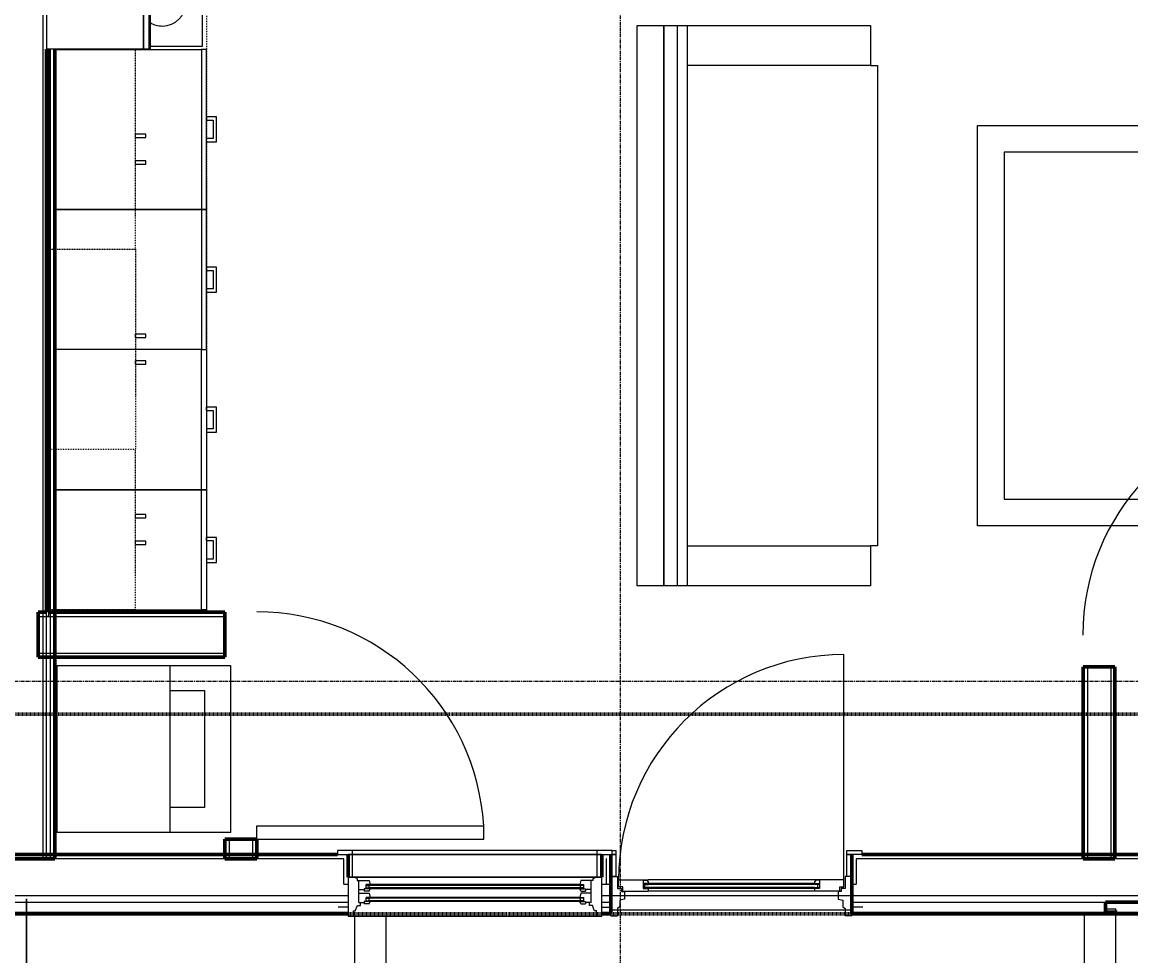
# Model space of a CAD drawing. Header units: inches. Extents: x -4217 to -1814, y 9706 to 12425.
# Drawn here: x -2916.9 to -2750.9, y 11241.1 to 11381 of the extents above; entities that cross this region are included whole.
import ezdxf

# ---------------------------------------------------------------- set-up
doc = ezdxf.new("R2010")
doc.units = ezdxf.units.IN
doc.header["$MEASUREMENT"] = 0
for name, pattern in [('Dash', [0.25, 0.125, -0.125]), ('Dash 1_16_', [0.125, 0.0625, -0.0625]), ('Grid Line 1_2_', [0.875, 0.5, -0.125, 0.125, -0.125])]:
    doc.linetypes.add(name, pattern=pattern)
for name, color, linetype, lineweight in [('A-ANNO-DIMS', 211, 'Continuous', 9), ('A-ANNO-DIMS-96', 211, 'Continuous', 9), ('A-DOOR-1', 250, 'Continuous', 9), ('A-DOOR-2', 90, 'Continuous', 20), ('A-DOOR-FRAM-1', 90, 'Continuous', 20), ('A-DOOR-FRAM-2', 250, 'Continuous', 9), ('A-DOOR-GLAZ-1', 250, 'Continuous', 9), ('A-FLOR-1', 50, 'Continuous', 13), ('A-FLOR-HRAL-2', 250, 'Continuous', 9), ('A-GLAZ-1', 250, 'Continuous', 9), ('A-GLAZ-2', 90, 'Continuous', 20), ('A-GLAZ-4', 10, 'Continuous', 50), ('A-WALL', 113, 'Continuous', 13), ('A-WALL-3', 10, 'Continuous', 50), ('A-WALL-4', 50, 'Continuous', 13), ('C-PROP-LINE-2', 91, 'Dash 1_16_', 50), ('I-FURN', 30, 'Continuous', 9), ('I-FURN-1', 250, 'Continuous', 9), ('I-WALL-3', 2, 'Continuous', 50), ('P-SANR-FIXT-2', 250, 'Continuous', 9), ('Q-CASE-3', 250, 'Continuous', 9), ('Q-CASE-4', 250, 'Dash', 9), ('Q-CASE-HDLN-1', 250, 'Dash', 9), ('Q-SPCQ-1', 250, 'Continuous', 9), ('S-GRID-1', 1, 'Grid Line 1_2_', 9)]:
    doc.layers.add(name, color=color, linetype=linetype, lineweight=lineweight)
doc.styles.add('Century Gothic', font='ufonts.com_century-gothic.ttf', dxfattribs={"height": 9})
doc.dimstyles.new('OD__1_8__Tol__', dxfattribs={"dimscale": 12, "dimtxt": 9.397514, "dimasz": 1, "dimexe": 0.75, "dimexo": 0.5, "dimgap": 0.125, "dimtad": 1, "dimdec": 3, "dimrnd": 0.125, "dimzin": 3, "dimdsep": 46, "dimlunit": 4, "dimtxsty": 'Century Gothic', "dimblk1": 'OBLIQUE', "dimblk2": 'OBLIQUE', "dimsah": 1, "dimcen": 0.09, "dimdle": 0.75, "dimazin": 0, "dimtfac": 1, "dimtdec": 4, "dimtix": 1, "dimtmove": 0, "dimatfit": 3, "dimfxl": 1, "dimtvp": 1, "dimtfill": 1, "dimfrac": 2, "dimtolj": 1, "dimtzin": 0, "dimarcsym": 2})

# ---------------------------------------------------------------- blocks, each defined once
blk = doc.blocks.new('DIMBLOCK6-FLOOR PLAN - 3RD FLOOR')
at = {"layer": 'A-ANNO-DIMS-96'}
for p, q in [((-3204.32, 11249.64), (-3204.32, 11113.58)), ((-3204.32, 11122.58), (-3204.32, 11249.64)), ((-2916.32, 11249.64), (-2916.32, 11113.58)), ((-2916.32, 11122.58), (-2916.32, 11249.64)), ((-3204.32, 11122.58), (-2916.32, 11122.58))]:
    blk.add_line(p, q, dxfattribs=at)
at = {"layer": 'A-ANNO-DIMS-96', "lineweight": 50}
for p, q in [((-3204.32, 11122.58), (-3198.32, 11128.58)), ((-2916.32, 11122.58), (-2910.32, 11128.58)), ((-3204.32, 11122.58), (-3210.32, 11116.58)), ((-2916.32, 11122.58), (-2922.32, 11116.58))]:
    blk.add_line(p, q, dxfattribs=at)
at = {"layer": 'A-ANNO-DIMS-96', "color": 0, "insert": (-3079.57, 11135.62), "char_height": 9, "width": 46.1821, "attachment_point": 1, "line_spacing_factor": 0.984502, "style": 'Century Gothic', "bg_fill": 3, "box_fill_scale": 1.25, "bg_fill_color": 256, "bg_fill_true_color": 13158600, "bg_fill_transparency": 0}
blk.add_mtext('24\' - 0"', dxfattribs=at)
blk = doc.blocks.new('_Oblique')
at = {"color": 0, "linetype": 'ByBlock', "lineweight": -2}
blk.add_line((-0.5, -0.5), (0.5, 0.5), dxfattribs=at)
blk = doc.blocks.new('DIMBLOCK7-FLOOR PLAN - 3RD FLOOR')
at = {"layer": 'A-ANNO-DIMS-96'}
for p, q in [((-2916.32, 11249.64), (-2916.32, 11113.58)), ((-2916.32, 11122.58), (-2916.32, 11249.64)), ((-2714.72, 11249.64), (-2714.72, 11113.58)), ((-2714.72, 11122.58), (-2714.72, 11249.64)), ((-2916.32, 11122.58), (-2714.72, 11122.58))]:
    blk.add_line(p, q, dxfattribs=at)
at = {"layer": 'A-ANNO-DIMS-96', "lineweight": 50}
for p, q in [((-2916.32, 11122.58), (-2910.32, 11128.58)), ((-2714.72, 11122.58), (-2708.72, 11128.58)), ((-2916.32, 11122.58), (-2922.32, 11116.58)), ((-2714.72, 11122.58), (-2720.72, 11116.58))]:
    blk.add_line(p, q, dxfattribs=at)
at = {"layer": 'A-ANNO-DIMS-96', "color": 0, "insert": (-2846.25, 11135.62), "char_height": 9, "width": 73.7481, "attachment_point": 1, "line_spacing_factor": 0.984502, "style": 'Century Gothic', "bg_fill": 3, "box_fill_scale": 1.25, "bg_fill_color": 256, "bg_fill_true_color": 13158600, "bg_fill_transparency": 0}
blk.add_mtext('16\' - 9 5/8"', dxfattribs=at)

msp = doc.modelspace()

# ---------------------------------------------------------------- linework, layer by layer
at = {"layer": 'A-DOOR-1'}
for centre, start, end in [((-2723.99952, 11289.13658), 93.365687, 180), ((-2881.82233, 11258.58149), 3.365687, 90)]:
    msp.add_arc(centre, 34.06659, start, end, dxfattribs=at)
at = {"layer": 'A-DOOR-2'}
for p, q in [((-2881.82233, 11260.58149), (-2847.8145, 11260.58149)), ((-2881.82233, 11258.58149), (-2881.82233, 11260.58149)), ((-2847.8145, 11258.58149), (-2847.8145, 11260.58149)), ((-2881.82233, 11258.58149), (-2847.8145, 11258.58149))]:
    msp.add_line(p, q, dxfattribs=at)
at = {"layer": 'A-DOOR-FRAM-2'}
for p, q in [((-2828.54952, 11256.8894), (-2828.03624, 11256.8894)), ((-2793.41124, 11256.8894), (-2791.16124, 11256.8894))]:
    msp.add_line(p, q, dxfattribs=at)
at = {"layer": 'A-GLAZ-1'}
msp.add_line((-2828.54952, 11256.8894), (-2869.69796, 11256.8894), dxfattribs=at)
at = {"layer": 'A-WALL'}
for p, q in [((-2913.82374, 11255.6394), (-2913.82374, 11641.2394)), ((-2913.32374, 11255.6394), (-2913.32374, 11376.9808)), ((-2912.69874, 11255.6394), (-2912.69874, 11376.9808))]:
    msp.add_line(p, q, dxfattribs=at)
at = {"layer": 'A-WALL-3'}
for p, q in [((-2913.32374, 11376.9808), (-2913.32374, 11292.58149)), ((-2912.94874, 11292.58149), (-2912.94874, 11376.9808)), ((-2913.32374, 11292.58149), (-2914.57374, 11292.58149)), ((-2914.57374, 11292.58149), (-2914.57374, 11285.83149)), ((-2886.57233, 11292.58149), (-2912.94874, 11292.58149)), ((-2886.57233, 11285.83149), (-2886.57233, 11292.58149)), ((-2914.57374, 11285.83149), (-2886.57233, 11285.83149)), ((-2753.24952, 11284.38658), (-2757.99952, 11284.38658)), ((-2881.82233, 11258.58149), (-2886.57233, 11258.58149))]:
    msp.add_line(p, q, dxfattribs=at)
at = {"layer": 'A-WALL-4'}
for p, q in [((-2914.57374, 11291.95649), (-2913.32374, 11291.95649)), ((-2913.32374, 11291.95649), (-2913.32374, 11292.58149)), ((-2913.32374, 11291.95649), (-2912.94874, 11291.95649)), ((-2912.94874, 11291.95649), (-2913.32374, 11291.95649)), ((-2912.94874, 11291.95649), (-2912.94874, 11292.58149)), ((-2912.94874, 11291.95649), (-2886.57233, 11291.95649)), ((-2914.57374, 11286.45649), (-2886.57233, 11286.45649))]:
    msp.add_line(p, q, dxfattribs=at)
at = {"layer": 'C-PROP-LINE-2'}
msp.add_line((-2099.26202, 11277.2894), (-3402.04874, 11277.2894), dxfattribs=at)
at = {"layer": 'I-FURN'}
for p, q in [((-2820.84874, 11380.51918), (-2820.84874, 11296.51918)), ((-2820.84874, 11380.51918), (-2817.34874, 11380.51918)), ((-2820.84874, 11296.51918), (-2820.84874, 11380.51918)), ((-2818.84874, 11380.51918), (-2818.84874, 11296.51918)), ((-2817.34874, 11380.51918), (-2789.84874, 11380.51918)), ((-2817.34874, 11380.51918), (-2817.34874, 11296.51918)), ((-2789.84874, 11380.51918), (-2789.84874, 11374.51918)), ((-2789.84874, 11374.51918), (-2817.34874, 11374.51918)), ((-2789.84874, 11374.51918), (-2788.84874, 11374.51918)), ((-2788.84874, 11374.51918), (-2788.84874, 11302.51918)), ((-2817.34874, 11302.51918), (-2789.84874, 11302.51918)), ((-2788.84874, 11302.51918), (-2789.84874, 11302.51918)), ((-2789.84874, 11302.51918), (-2789.84874, 11296.51918)), ((-2817.34874, 11296.51918), (-2820.84874, 11296.51918)), ((-2789.84874, 11296.51918), (-2817.34874, 11296.51918))]:
    msp.add_line(p, q, dxfattribs=at)
at = {"layer": 'I-FURN-1'}
for p, q in [((-2824.84874, 11380.51918), (-2820.84874, 11380.51918)), ((-2824.84874, 11296.51918), (-2824.84874, 11380.51918)), ((-2773.84874, 11365.51918), (-2743.84874, 11365.51918)), ((-2773.84874, 11305.51918), (-2773.84874, 11365.51918)), ((-2747.84874, 11361.51918), (-2769.84874, 11361.51918)), ((-2769.84874, 11361.51918), (-2769.84874, 11309.51918)), ((-2769.84874, 11309.51918), (-2747.84874, 11309.51918)), ((-2743.84874, 11305.51918), (-2773.84874, 11305.51918)), ((-2820.84874, 11296.51918), (-2824.84874, 11296.51918))]:
    msp.add_line(p, q, dxfattribs=at)
at = {"layer": 'I-WALL-3'}
for p, q in [((-2912.07374, 11255.6394), (-2912.07374, 11376.9808)), ((-2920.57374, 11255.6394), (-2912.07374, 11255.6394))]:
    msp.add_line(p, q, dxfattribs=at)
at = {"layer": 'P-SANR-FIXT-2'}
for p, q in [((-2911.73483, 11284.58149), (-2885.73483, 11284.58149)), ((-2911.73483, 11284.58149), (-2911.73483, 11259.58149)), ((-2894.82858, 11284.58149), (-2894.82858, 11259.58149)), ((-2885.73483, 11284.58149), (-2885.73483, 11259.58149)), ((-2894.82858, 11280.83149), (-2889.64108, 11280.83149)), ((-2889.64108, 11280.83149), (-2889.64108, 11263.33149)), ((-2889.64108, 11263.33149), (-2894.82858, 11263.33149)), ((-2885.73483, 11259.58149), (-2911.73483, 11259.58149))]:
    msp.add_line(p, q, dxfattribs=at)
at = {"layer": 'Q-CASE-3'}
for p, q in [((-2913.32374, 11406.86269), (-2913.32374, 11376.9808)), ((-2898.83555, 11406.86269), (-2898.83555, 11376.9808)), ((-2898.71744, 11376.9808), (-2898.71744, 11406.86269)), ((-2897.93004, 11376.9808), (-2897.93004, 11406.86269)), ((-2897.7244, 11376.9808), (-2897.7244, 11406.86269)), ((-2898.83555, 11376.9808), (-2913.32374, 11376.9808)), ((-2912.07374, 11376.92519), (-2890.07374, 11376.92519)), ((-2897.93004, 11376.9808), (-2898.71744, 11376.9808)), ((-2897.7244, 11376.9808), (-2897.93004, 11376.9808)), ((-2889.32374, 11376.92519), (-2890.07374, 11376.92519)), ((-2890.07374, 11376.92519), (-2890.07374, 11352.92519)), ((-2889.32374, 11352.92519), (-2889.32374, 11376.92519)), ((-2887.82374, 11366.80019), (-2889.32374, 11366.80019)), ((-2889.32374, 11366.80019), (-2889.32374, 11366.30081)), ((-2889.32374, 11366.30081), (-2888.32311, 11366.30081)), ((-2888.32311, 11366.30081), (-2888.32311, 11363.54956)), ((-2887.82374, 11363.05019), (-2887.82374, 11366.80019)), ((-2899.94874, 11363.7308), (-2899.94874, 11364.21924)), ((-2898.44948, 11364.21924), (-2899.94874, 11364.21924)), ((-2899.94874, 11363.7308), (-2898.44948, 11363.7308)), ((-2898.44948, 11363.7308), (-2898.44948, 11364.21924)), ((-2889.32374, 11363.05019), (-2889.32374, 11363.54956)), ((-2888.32311, 11363.54956), (-2889.32374, 11363.54956)), ((-2889.32374, 11363.05019), (-2887.82374, 11363.05019)), ((-2899.94874, 11359.7308), (-2899.94874, 11360.21924)), ((-2898.44948, 11360.21924), (-2899.94874, 11360.21924)), ((-2899.94874, 11359.7308), (-2898.44948, 11359.7308)), ((-2898.44948, 11359.7308), (-2898.44948, 11360.21924)), ((-2890.07374, 11352.92519), (-2912.07374, 11352.92519)), ((-2912.07374, 11352.92519), (-2890.07374, 11352.92519)), ((-2890.07374, 11352.92519), (-2889.32374, 11352.92519)), ((-2889.32374, 11352.92519), (-2890.07374, 11352.92519)), ((-2890.07374, 11352.92519), (-2890.07374, 11331.92519)), ((-2889.32374, 11331.92519), (-2889.32374, 11352.92519)), ((-2887.82374, 11344.30019), (-2889.32374, 11344.30019)), ((-2889.32374, 11344.30019), (-2889.32374, 11343.80081)), ((-2889.32374, 11343.80081), (-2888.32311, 11343.80081)), ((-2888.32311, 11343.80081), (-2888.32311, 11341.04956)), ((-2887.82374, 11340.55019), (-2887.82374, 11344.30019)), ((-2889.32374, 11340.55019), (-2889.32374, 11341.04956)), ((-2888.32311, 11341.04956), (-2889.32374, 11341.04956)), ((-2889.32374, 11340.55019), (-2887.82374, 11340.55019)), ((-2899.94874, 11333.74235), (-2899.94874, 11334.2308)), ((-2898.44948, 11334.2308), (-2899.94874, 11334.2308)), ((-2899.94874, 11333.74235), (-2898.44948, 11333.74235)), ((-2898.44948, 11333.74235), (-2898.44948, 11334.2308)), ((-2890.07374, 11331.92519), (-2912.07374, 11331.92519)), ((-2890.07374, 11331.92519), (-2912.07374, 11331.92519)), ((-2890.07374, 11331.92519), (-2889.32374, 11331.92519)), ((-2890.07374, 11331.92519), (-2889.32374, 11331.92519)), ((-2890.07374, 11310.92519), (-2890.07374, 11331.92519)), ((-2889.32374, 11331.92519), (-2889.32374, 11310.92519)), ((-2899.94874, 11329.74235), (-2899.94874, 11330.2308)), ((-2898.44948, 11330.2308), (-2899.94874, 11330.2308)), ((-2899.94874, 11329.74235), (-2898.44948, 11329.74235)), ((-2898.44948, 11329.74235), (-2898.44948, 11330.2308)), ((-2889.32374, 11322.80081), (-2889.32374, 11323.30019)), ((-2887.82374, 11323.30019), (-2889.32374, 11323.30019)), ((-2889.32374, 11322.80081), (-2888.32311, 11322.80081)), ((-2888.32311, 11322.80081), (-2888.32311, 11320.04956)), ((-2887.82374, 11319.55019), (-2887.82374, 11323.30019)), ((-2889.32374, 11320.04956), (-2889.32374, 11319.55019)), ((-2888.32311, 11320.04956), (-2889.32374, 11320.04956)), ((-2889.32374, 11319.55019), (-2887.82374, 11319.55019)), ((-2912.07374, 11310.92519), (-2890.07374, 11310.92519)), ((-2890.07374, 11310.92519), (-2912.07374, 11310.92519)), ((-2889.32374, 11310.92519), (-2890.07374, 11310.92519)), ((-2890.07374, 11310.92519), (-2889.32374, 11310.92519)), ((-2890.07374, 11292.92519), (-2890.07374, 11310.92519)), ((-2889.32374, 11310.92519), (-2889.32374, 11292.92519)), ((-2899.94874, 11306.7308), (-2899.94874, 11307.21924)), ((-2898.44948, 11307.21924), (-2899.94874, 11307.21924)), ((-2899.94874, 11306.7308), (-2898.44948, 11306.7308)), ((-2898.44948, 11306.7308), (-2898.44948, 11307.21924)), ((-2899.94874, 11302.7308), (-2899.94874, 11303.21924)), ((-2898.44948, 11303.21924), (-2899.94874, 11303.21924)), ((-2898.44948, 11302.7308), (-2898.44948, 11303.21924)), ((-2889.32374, 11303.30081), (-2889.32374, 11303.80019)), ((-2887.82374, 11303.80019), (-2889.32374, 11303.80019)), ((-2889.32374, 11303.30081), (-2888.32311, 11303.30081)), ((-2888.32311, 11303.30081), (-2888.32311, 11300.54956)), ((-2887.82374, 11300.05019), (-2887.82374, 11303.80019)), ((-2899.94874, 11302.7308), (-2898.44948, 11302.7308)), ((-2889.32374, 11300.54956), (-2889.32374, 11300.05019)), ((-2888.32311, 11300.54956), (-2889.32374, 11300.54956)), ((-2889.32374, 11300.05019), (-2887.82374, 11300.05019)), ((-2912.07374, 11292.92519), (-2890.07374, 11292.92519)), ((-2889.32374, 11292.92519), (-2890.07374, 11292.92519))]:
    msp.add_line(p, q, dxfattribs=at)
at = {"layer": 'Q-CASE-4'}
for p, q in [((-2899.94874, 11376.9808), (-2912.94874, 11376.9808)), ((-2912.94874, 11376.9808), (-2912.94874, 11346.9808)), ((-2899.94874, 11346.9808), (-2899.94874, 11376.9808)), ((-2912.94874, 11346.9808), (-2899.94874, 11346.9808)), ((-2912.94874, 11316.9808), (-2912.94874, 11346.9808)), ((-2912.94874, 11346.9808), (-2899.94874, 11346.9808)), ((-2899.94874, 11346.9808), (-2899.94874, 11316.9808)), ((-2899.94874, 11316.9808), (-2912.94874, 11316.9808)), ((-2899.94874, 11316.9808), (-2912.94874, 11316.9808)), ((-2912.94874, 11316.9808), (-2912.94874, 11292.9808)), ((-2899.94874, 11292.9808), (-2899.94874, 11316.9808)), ((-2912.94874, 11292.9808), (-2899.94874, 11292.9808))]:
    msp.add_line(p, q, dxfattribs=at)
at = {"layer": 'Q-CASE-HDLN-1'}
msp.add_line((-2889.32374, 11422.92519), (-2889.32374, 11292.58149), dxfattribs=at)
at = {"layer": 'Q-SPCQ-1'}
for p, q in [((-2889.94874, 11377.42519), (-2889.94874, 11407.42519)), ((-2898.83555, 11377.42519), (-2898.71744, 11377.42519)), ((-2897.7246, 11377.42519), (-2889.94874, 11377.42519))]:
    msp.add_line(p, q, dxfattribs=at)
for start, end in [(270, 90), (238.8184888, 270)]:
    msp.add_arc((-2895.94874, 11383.92519), 3.5, start, end, dxfattribs=at)
at = {"layer": 'S-GRID-1'}
msp.add_line((-1814.20638, 11282.1894), (-4168.71446, 11282.1894), dxfattribs=at)

# ---------------------------------------------------------------- next in the draw order: dimensions: what is measured, and where the dimension line sits
at = {"layer": 'A-ANNO-DIMS'}
dim = msp.add_linear_dim(base=(-2916.32374, 11122.57926), p1=(-3204.32374, 11255.6394), p2=(-2916.32374, 11255.6394), dimstyle='OD__1_8__Tol__', override={"dimpost": '<>', "dimfxl": 288}, dxfattribs=at)
dim.commit()
dim.dimension.update_dxf_attribs({"geometry": 'DIMBLOCK6-FLOOR PLAN - 3RD FLOOR', "text_midpoint": (-3060.32374, 11128.80564)})

# ---------------------------------------------------------------- next in the draw order: dimensions: what is measured, and where the dimension line sits
dim = msp.add_linear_dim(base=(-2714.72374, 11122.57926), p1=(-2916.32374, 11255.6394), p2=(-2714.72374, 11255.6394), dimstyle='OD__1_8__Tol__', override={"dimpost": '<>', "dimfxl": 201.6}, dxfattribs=at)
dim.commit()
dim.dimension.update_dxf_attribs({"geometry": 'DIMBLOCK7-FLOOR PLAN - 3RD FLOOR', "text_midpoint": (-2815.52374, 11129.30428)})

# ---------------------------------------------------------------- next in the draw order: linework, layer by layer
at = {"layer": 'A-DOOR-1'}
msp.add_line((-2793.84874, 11252.48315), (-2793.84874, 11286.23315), dxfattribs=at)
msp.add_arc((-2793.84874, 11252.48315), 33.75, 90, 180, dxfattribs=at)
at = {"layer": 'A-DOOR-2'}
for p, q in [((-2827.59874, 11251.4209), (-2827.59874, 11252.48315)), ((-2827.59874, 11252.48315), (-2823.16124, 11252.48315)), ((-2826.98238, 11251.41014), (-2827.59874, 11251.4209)), ((-2826.98238, 11250.76465), (-2826.98238, 11251.41014)), ((-2823.91124, 11252.48315), (-2823.91124, 11251.1709)), ((-2823.91124, 11252.48315), (-2823.91124, 11252.4209)), ((-2823.91124, 11252.4209), (-2823.39727, 11252.4209)), ((-2823.16124, 11251.9209), (-2823.91124, 11251.9209)), ((-2823.39727, 11252.4209), (-2823.19224, 11252.1689)), ((-2823.19224, 11252.1689), (-2823.16124, 11251.9829)), ((-2798.28624, 11252.48315), (-2823.16124, 11252.48315)), ((-2823.16124, 11251.9829), (-2823.16124, 11251.9209)), ((-2793.84874, 11252.48315), (-2798.28624, 11252.48315)), ((-2798.25524, 11252.1689), (-2798.28624, 11251.9829)), ((-2798.28624, 11251.9829), (-2798.28624, 11251.9209)), ((-2798.28624, 11251.9209), (-2797.53624, 11251.9209)), ((-2798.05021, 11252.4209), (-2798.25524, 11252.1689)), ((-2797.53624, 11252.4209), (-2798.05021, 11252.4209)), ((-2797.53624, 11252.48315), (-2797.53624, 11251.1709)), ((-2797.53624, 11252.48315), (-2797.53624, 11252.4209)), ((-2794.46509, 11251.41014), (-2793.84874, 11251.4209)), ((-2794.46509, 11250.76465), (-2794.46509, 11251.41014)), ((-2793.84874, 11251.4209), (-2793.84874, 11252.48315)), ((-2826.98238, 11250.76465), (-2823.16124, 11250.76465)), ((-2823.91124, 11251.1709), (-2823.16124, 11251.1709)), ((-2823.16124, 11251.0769), (-2823.19158, 11250.76465)), ((-2823.16124, 11251.1709), (-2823.16124, 11251.0769)), ((-2798.28624, 11250.7644), (-2823.16124, 11250.7644)), ((-2798.28624, 11251.1709), (-2798.28624, 11251.0769)), ((-2797.53624, 11251.1709), (-2798.28624, 11251.1709)), ((-2798.28624, 11251.0769), (-2798.25589, 11250.76465)), ((-2794.46509, 11250.76465), (-2798.28624, 11250.76465))]:
    msp.add_line(p, q, dxfattribs=at)
at = {"layer": 'A-DOOR-FRAM-1'}
for p, q in [((-2828.78624, 11247.0769), (-2828.78624, 11252.9519)), ((-2828.41124, 11252.9519), (-2828.78624, 11252.9519)), ((-2828.78624, 11252.9519), (-2827.75499, 11252.9519)), ((-2827.75499, 11252.9519), (-2827.75499, 11251.1699)), ((-2793.69249, 11252.9519), (-2793.69249, 11251.1699)), ((-2792.66124, 11252.9519), (-2793.69249, 11252.9519)), ((-2792.66124, 11247.0769), (-2792.66124, 11252.9519)), ((-2827.75499, 11251.1699), (-2827.17624, 11251.1699)), ((-2827.17624, 11251.1699), (-2827.17624, 11250.7329)), ((-2827.17624, 11250.7329), (-2826.72374, 11250.7329)), ((-2826.72374, 11250.7329), (-2826.72374, 11249.59557)), ((-2794.27124, 11250.7329), (-2794.72374, 11250.7329)), ((-2794.72374, 11250.7329), (-2794.72374, 11249.59557)), ((-2794.27124, 11251.1699), (-2794.27124, 11250.7329)), ((-2793.69249, 11251.1699), (-2794.27124, 11251.1699)), ((-2830.11202, 11248.3894), (-2828.78624, 11248.3894)), ((-2827.41124, 11248.43924), (-2827.75499, 11248.19854)), ((-2827.75499, 11248.19854), (-2827.75499, 11247.0769)), ((-2826.72374, 11249.59557), (-2827.41124, 11249.44039)), ((-2827.41124, 11249.44039), (-2827.41124, 11248.43924)), ((-2794.72374, 11249.59557), (-2794.03624, 11249.44039)), ((-2794.03624, 11249.44039), (-2794.03624, 11248.43924)), ((-2794.03624, 11248.43924), (-2793.69249, 11248.19854)), ((-2793.69249, 11248.19854), (-2793.69249, 11247.0769)), ((-2791.03624, 11248.3894), (-2792.66124, 11248.3894)), ((-2828.78624, 11247.0769), (-2827.75499, 11247.0769)), ((-2792.66124, 11247.0769), (-2793.69249, 11247.0769))]:
    msp.add_line(p, q, dxfattribs=at)
at = {"layer": 'A-DOOR-FRAM-2'}
for p, q in [((-2828.03624, 11256.8894), (-2828.03624, 11256.2644)), ((-2793.41124, 11256.2644), (-2793.41124, 11256.8894)), ((-2791.16124, 11256.8894), (-2791.16124, 11256.2644)), ((-2828.66124, 11252.9519), (-2828.66124, 11256.2644)), ((-2828.54952, 11256.2644), (-2828.03624, 11256.2644)), ((-2828.03624, 11256.2644), (-2828.54952, 11256.2644)), ((-2828.03624, 11256.2644), (-2828.03624, 11252.9519)), ((-2793.41124, 11256.2644), (-2792.78624, 11256.2644)), ((-2793.41124, 11252.9519), (-2793.41124, 11256.2644)), ((-2791.16124, 11256.2644), (-2793.41124, 11256.2644)), ((-2792.78624, 11256.2644), (-2792.78624, 11252.9519)), ((-2828.03624, 11252.9519), (-2828.66124, 11252.9519)), ((-2792.78624, 11252.9519), (-2793.41124, 11252.9519))]:
    msp.add_line(p, q, dxfattribs=at)
at = {"layer": 'A-DOOR-GLAZ-1'}
for p, q in [((-2823.91124, 11251.7644), (-2823.16124, 11251.7644)), ((-2823.70124, 11251.3269), (-2823.70124, 11251.7644)), ((-2798.28624, 11251.92065), (-2823.16124, 11251.92065)), ((-2798.28624, 11251.7644), (-2823.16124, 11251.7644)), ((-2797.53624, 11251.7644), (-2798.28624, 11251.7644)), ((-2797.74624, 11251.3269), (-2797.74624, 11251.7644)), ((-2823.16124, 11251.3269), (-2823.91124, 11251.3269)), ((-2798.28624, 11251.3269), (-2823.16124, 11251.3269)), ((-2798.28624, 11251.17065), (-2823.16124, 11251.17065)), ((-2798.28624, 11251.3269), (-2797.53624, 11251.3269))]:
    msp.add_line(p, q, dxfattribs=at)
at = {"layer": 'A-FLOR-1'}
for p, q in [((-2828.78624, 11250.1394), (-2792.66124, 11250.1394)), ((-2792.66124, 11247.9519), (-2828.78624, 11247.9519))]:
    msp.add_line(p, q, dxfattribs=at)
at = {"layer": 'A-FLOR-HRAL-2'}
for p, q in [((-2754.68546, 11248.1394), (-2753.59618, 11248.1394)), ((-2753.59618, 11248.1394), (-2753.12374, 11248.1394)), ((-2753.12374, 11247.6394), (-2753.12374, 11248.1394)), ((-2867.17315, 11247.0144), (-2867.17315, 11182.52719)), ((-2862.44874, 11187.2516), (-2862.44874, 11247.0144)), ((-2757.84815, 11247.3894), (-2757.84815, 11187.2516)), ((-2753.12374, 11182.52719), (-2753.12374, 11247.3894))]:
    msp.add_line(p, q, dxfattribs=at)
at = {"layer": 'A-GLAZ-1'}
for p, q in [((-2869.69796, 11256.8894), (-2869.69796, 11256.2644)), ((-2867.44796, 11256.2644), (-2867.44796, 11256.8894)), ((-2830.79952, 11256.2644), (-2830.79952, 11256.8894)), ((-2828.54952, 11256.2644), (-2828.54952, 11256.8894)), ((-2869.69796, 11256.2644), (-2828.54952, 11256.2644)), ((-2830.17452, 11256.2644), (-2868.07296, 11256.2644)), ((-2868.07296, 11256.2644), (-2868.07296, 11252.8894)), ((-2867.44796, 11252.8894), (-2867.44796, 11256.2644)), ((-2830.79952, 11252.8894), (-2830.79952, 11256.2644)), ((-2830.17452, 11252.8894), (-2830.17452, 11256.2644)), ((-2868.07296, 11252.8894), (-2830.17452, 11252.8894)), ((-2865.41671, 11251.6394), (-2864.82296, 11251.6394)), ((-2864.94796, 11251.2644), (-2864.94796, 11251.6394)), ((-2833.42452, 11251.7644), (-2864.82296, 11251.7644)), ((-2833.42452, 11251.6394), (-2864.82296, 11251.6394)), ((-2832.83077, 11251.6394), (-2833.42452, 11251.6394)), ((-2833.29952, 11251.2644), (-2833.29952, 11251.6394)), ((-2865.41671, 11251.2644), (-2864.82296, 11251.2644)), ((-2833.42452, 11251.2644), (-2864.82296, 11251.2644)), ((-2833.42452, 11251.1394), (-2864.82296, 11251.1394)), ((-2833.42452, 11249.8269), (-2864.82296, 11249.8269)), ((-2832.83077, 11251.2644), (-2833.42452, 11251.2644)), ((-2865.41671, 11249.7019), (-2864.82296, 11249.7019)), ((-2865.41671, 11249.3269), (-2864.82296, 11249.3269)), ((-2864.94796, 11249.3269), (-2864.94796, 11249.7019)), ((-2833.42452, 11249.7019), (-2864.82296, 11249.7019)), ((-2833.42452, 11249.3269), (-2864.82296, 11249.3269)), ((-2833.42452, 11249.2019), (-2864.82296, 11249.2019)), ((-2832.83077, 11249.7019), (-2833.42452, 11249.7019)), ((-2832.83077, 11249.3269), (-2833.42452, 11249.3269)), ((-2833.29952, 11249.3269), (-2833.29952, 11249.7019))]:
    msp.add_line(p, q, dxfattribs=at)
at = {"layer": 'A-GLAZ-2'}
for p, q in [((-2830.11202, 11252.8894), (-2868.13546, 11252.8894)), ((-2868.13546, 11252.8894), (-2868.13546, 11247.0144)), ((-2866.79171, 11252.60924), (-2867.12559, 11252.8894)), ((-2866.79171, 11252.60924), (-2866.79171, 11252.3894)), ((-2866.79171, 11252.3894), (-2864.97921, 11252.3894)), ((-2866.54171, 11249.0769), (-2866.54171, 11252.3894)), ((-2865.41671, 11251.1394), (-2865.41671, 11251.7644)), ((-2864.82296, 11251.7644), (-2865.41671, 11251.7644)), ((-2864.97921, 11252.3894), (-2864.82296, 11251.7644)), ((-2833.26827, 11252.3894), (-2833.42452, 11251.7644)), ((-2833.42452, 11251.7644), (-2832.83077, 11251.7644)), ((-2831.45577, 11252.3894), (-2833.26827, 11252.3894)), ((-2832.83077, 11251.1394), (-2832.83077, 11251.7644)), ((-2831.70577, 11249.0769), (-2831.70577, 11252.3894)), ((-2831.45577, 11252.60924), (-2831.12189, 11252.8894)), ((-2831.45577, 11252.60924), (-2831.45577, 11252.3894)), ((-2830.11202, 11247.0144), (-2830.11202, 11252.8894)), ((-2866.54171, 11251.0144), (-2865.69796, 11251.0144)), ((-2866.54171, 11250.4519), (-2864.97921, 11250.4519)), ((-2865.69796, 11251.1394), (-2865.69796, 11250.79565)), ((-2864.82608, 11251.1394), (-2865.69796, 11251.1394)), ((-2864.97921, 11250.79565), (-2865.69796, 11250.79565)), ((-2865.41671, 11249.2019), (-2865.41671, 11249.8269)), ((-2864.82296, 11249.8269), (-2865.41671, 11249.8269)), ((-2864.97921, 11250.79565), (-2864.82608, 11251.1394)), ((-2864.97921, 11250.4519), (-2864.82296, 11249.8269)), ((-2833.26827, 11250.4519), (-2833.42452, 11249.8269)), ((-2833.42452, 11249.8269), (-2832.83077, 11249.8269)), ((-2833.26827, 11250.79565), (-2833.42139, 11251.1394)), ((-2833.42139, 11251.1394), (-2832.54952, 11251.1394)), ((-2833.26827, 11250.79565), (-2832.54952, 11250.79565)), ((-2831.70577, 11250.4519), (-2833.26827, 11250.4519)), ((-2832.83077, 11249.2019), (-2832.83077, 11249.8269)), ((-2832.54952, 11251.1394), (-2832.54952, 11250.79565)), ((-2831.70577, 11251.0144), (-2832.54952, 11251.0144)), ((-2868.13546, 11248.3894), (-2869.63546, 11248.3894)), ((-2867.04827, 11247.8269), (-2866.72921, 11248.6394)), ((-2866.72921, 11248.6394), (-2866.26046, 11248.6394)), ((-2866.54171, 11249.0769), (-2865.69796, 11249.0769)), ((-2866.26046, 11248.6394), (-2866.26046, 11249.0769)), ((-2865.69796, 11249.2019), (-2865.69796, 11248.85815)), ((-2864.82608, 11249.2019), (-2865.69796, 11249.2019)), ((-2864.97921, 11248.85815), (-2865.69796, 11248.85815)), ((-2864.97921, 11248.85815), (-2864.82608, 11249.2019)), ((-2833.26827, 11248.85815), (-2833.42139, 11249.2019)), ((-2833.42139, 11249.2019), (-2832.54952, 11249.2019)), ((-2833.26827, 11248.85815), (-2832.54952, 11248.85815)), ((-2832.54952, 11249.2019), (-2832.54952, 11248.85815)), ((-2831.70577, 11249.0769), (-2832.54952, 11249.0769)), ((-2831.98702, 11248.6394), (-2831.98702, 11249.0769)), ((-2831.51827, 11248.6394), (-2831.98702, 11248.6394)), ((-2831.1992, 11247.8269), (-2831.51827, 11248.6394)), ((-2830.11202, 11248.3894), (-2828.61202, 11248.3894)), ((-2868.13546, 11247.0144), (-2830.11202, 11247.0144)), ((-2867.32296, 11247.8269), (-2867.04827, 11247.8269)), ((-2867.32296, 11247.0144), (-2867.32296, 11247.8269)), ((-2830.92452, 11247.8269), (-2831.1992, 11247.8269)), ((-2830.92452, 11247.0144), (-2830.92452, 11247.8269))]:
    msp.add_line(p, q, dxfattribs=at)
at = {"layer": 'A-GLAZ-4'}
for p, q in [((-2752.93546, 11247.4519), (-2714.91202, 11247.4519)), ((-2714.91202, 11247.3894), (-2752.93546, 11247.3894))]:
    msp.add_line(p, q, dxfattribs=at)
at = {"layer": 'A-WALL-3'}
for p, q in [((-2757.99952, 11284.38658), (-2757.99952, 11255.64399)), ((-2753.24952, 11255.64399), (-2753.24952, 11284.38658)), ((-2886.57233, 11258.58149), (-2886.57233, 11255.64399)), ((-2881.82233, 11255.64399), (-2881.82233, 11258.58149)), ((-2869.69796, 11256.2644), (-2943.74952, 11256.2644)), ((-2886.57233, 11255.64399), (-2881.82233, 11255.64399)), ((-2868.13546, 11252.8894), (-2868.13546, 11256.2644)), ((-2830.11202, 11256.2644), (-2830.11202, 11252.8894)), ((-2828.78624, 11247.3894), (-2828.78624, 11256.2644)), ((-2792.66124, 11256.2644), (-2792.66124, 11247.3894)), ((-2639.29796, 11256.2644), (-2791.16124, 11256.2644)), ((-2757.99952, 11255.64399), (-2753.24952, 11255.64399)), ((-2754.68546, 11247.6394), (-2754.68546, 11249.1394)), ((-2754.68546, 11249.1394), (-2674.76202, 11249.1394)), ((-2945.31202, 11247.3894), (-2868.13546, 11247.3894)), ((-2830.11202, 11247.3894), (-2828.78624, 11247.3894)), ((-2792.66124, 11247.3894), (-2752.93546, 11247.3894)), ((-2752.93546, 11247.6394), (-2754.68546, 11247.6394)), ((-2752.93546, 11247.3894), (-2752.93546, 11247.6394))]:
    msp.add_line(p, q, dxfattribs=at)
at = {"layer": 'A-WALL-4'}
for p, q in [((-2757.37452, 11284.38658), (-2757.37452, 11255.64399)), ((-2753.87452, 11284.38658), (-2753.87452, 11255.64399)), ((-2885.94733, 11258.58149), (-2885.94733, 11255.64399)), ((-2882.44733, 11258.58149), (-2882.44733, 11255.64399)), ((-2868.76046, 11255.6394), (-2944.68702, 11255.6394)), ((-2868.76046, 11251.8269), (-2868.76046, 11255.6394)), ((-2829.48702, 11255.6394), (-2829.48702, 11251.8269)), ((-2829.41124, 11255.6394), (-2829.48702, 11255.6394)), ((-2829.41124, 11251.8269), (-2829.41124, 11255.6394)), ((-2792.03624, 11255.6394), (-2792.03624, 11251.8269)), ((-2638.36046, 11255.6394), (-2792.03624, 11255.6394)), ((-2868.76046, 11251.8269), (-2868.13546, 11251.8269)), ((-2830.11202, 11251.8269), (-2829.48702, 11251.8269)), ((-2829.41124, 11251.8269), (-2828.78624, 11251.8269)), ((-2792.66124, 11251.8269), (-2792.03624, 11251.8269)), ((-2945.31202, 11250.1394), (-2868.13546, 11250.1394)), ((-2830.11202, 11250.1394), (-2828.78624, 11250.1394)), ((-2792.66124, 11250.1394), (-2637.73546, 11250.1394)), ((-2945.31202, 11249.1394), (-2868.13546, 11249.1394)), ((-2830.11202, 11249.1394), (-2828.78624, 11249.1394)), ((-2792.66124, 11249.1394), (-2754.68546, 11249.1394)), ((-2945.31202, 11247.6394), (-2868.13546, 11247.6394)), ((-2830.11202, 11247.6394), (-2828.78624, 11247.6394)), ((-2792.66124, 11247.6394), (-2754.68546, 11247.6394))]:
    msp.add_line(p, q, dxfattribs=at)
at = {"layer": 'C-PROP-LINE-2'}
msp.add_line((-2068.92374, 11247.3894), (-3400.04874, 11247.3894), dxfattribs=at)
at = {"layer": 'S-GRID-1'}
msp.add_line((-2827.32374, 9836.17969), (-2827.32374, 12376.79045), dxfattribs=at)

doc.saveas('drawing.dxf')
